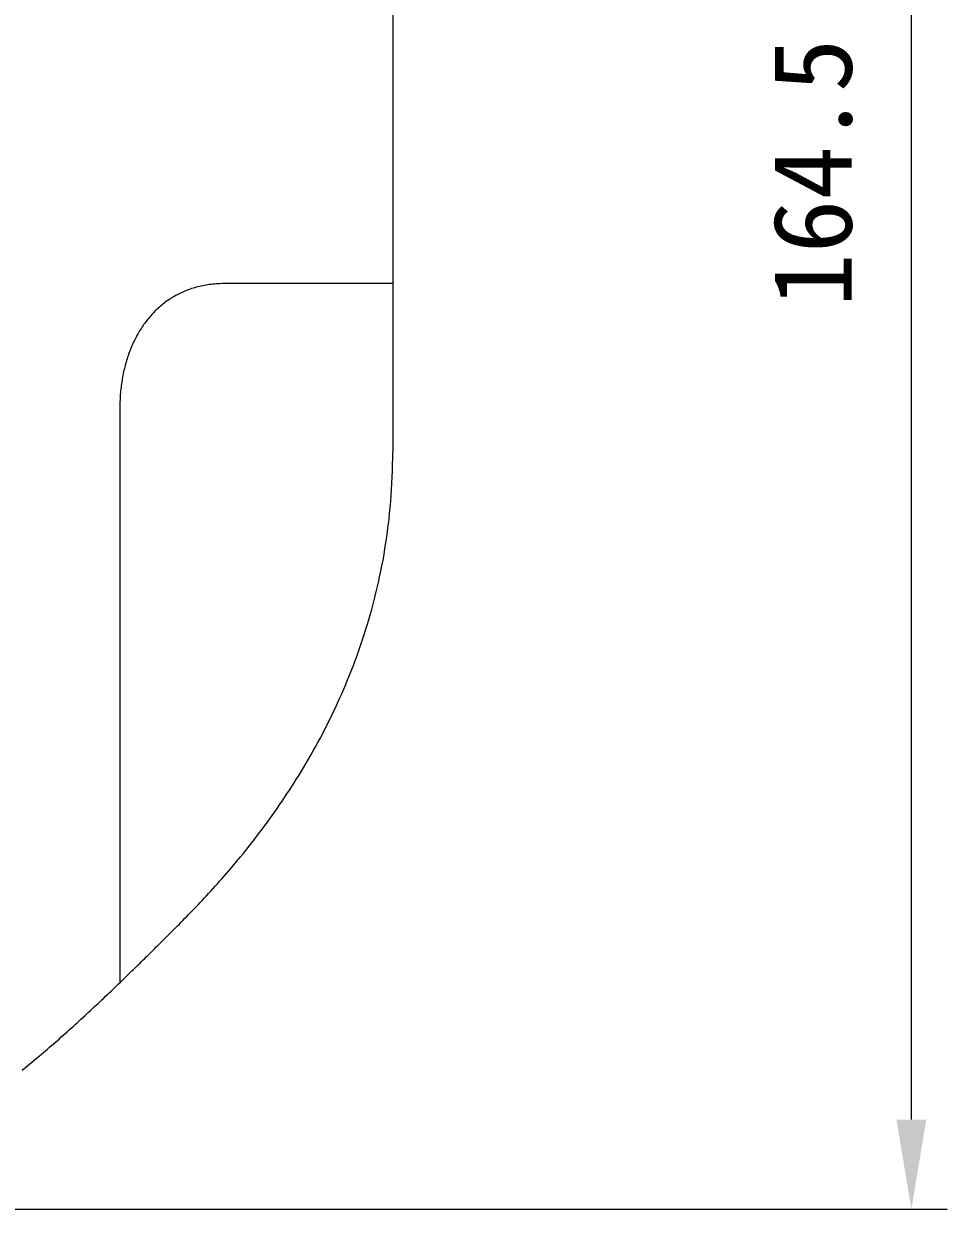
# Model space of a CAD drawing. Units: millimetres on the paper. Extents: x -142 to 142, y -95 to 95.
# Drawn here: x -2.38 to 23.34, y -66.29 to -33.27 of the extents above; entities that cross this region are included whole.
import ezdxf
from ezdxf.enums import TextEntityAlignment as Align

# ---------------------------------------------------------------- set-up
doc = ezdxf.new("R2010")
doc.units = ezdxf.units.MM
doc.layers.add('0-4_AM_5', color=3, linetype='Continuous', lineweight=18)
doc.layers.add('0-7__レイヤー_', color=7, linetype='Continuous', lineweight=18)
doc.styles.add('ＭＳ ゴシック', font='')
doc.styles.get('ＭＳ ゴシック').set_extended_font_data('MS Gothic')

msp = doc.modelspace()

# ---------------------------------------------------------------- linework, layer by layer
at = {"layer": '0-4_AM_5'}
for p, q in [((22.338, -63.787), (22.338, -9.418)), ((-15.162, -66.287), (23.338, -66.287))]:
    msp.add_line(p, q, dxfattribs=at)
at = {"layer": '0-4_AM_5', "color": 7}
msp.add_solid([(21.921, -63.787), (22.754, -63.787), (22.338, -66.287)], dxfattribs=at)
at = {"layer": '0-7__レイヤー_'}
for p, q in [((7.898, -32.682), (7.898, -45.198)), ((0.297, -43.999), (0.297, -59.979))]:
    msp.add_line(p, q, dxfattribs=at)
for points in [[(2.936, -40.523), (2.888, -40.527), (2.84, -40.532), (2.792, -40.538), (2.745, -40.545), (2.698, -40.553), (2.651, -40.561), (2.605, -40.57), (2.56, -40.579), (2.515, -40.589), (2.47, -40.6), (2.426, -40.612), (2.382, -40.624), (2.339, -40.637), (2.296, -40.651), (2.253, -40.665), (2.211, -40.68), (2.17, -40.696), (2.129, -40.712), (2.088, -40.729), (2.048, -40.746), (2.008, -40.765), (1.968, -40.783), (1.929, -40.803), (1.891, -40.823), (1.853, -40.843), (1.815, -40.865), (1.778, -40.886), (1.741, -40.909), (1.705, -40.932), (1.669, -40.955), (1.634, -40.979), (1.599, -41.004), (1.565, -41.029), (1.531, -41.055), (1.497, -41.081), (1.464, -41.108), (1.431, -41.136), (1.399, -41.164), (1.367, -41.192)], [(4.882, -40.511), (4.826, -40.511), (4.771, -40.511), (4.715, -40.511), (4.66, -40.511), (4.605, -40.511), (4.55, -40.511), (4.496, -40.511), (4.441, -40.511), (4.387, -40.511), (4.334, -40.511), (4.28, -40.511), (4.227, -40.511), (4.174, -40.511), (4.122, -40.511), (4.07, -40.511), (4.019, -40.511), (3.968, -40.511), (3.917, -40.511), (3.867, -40.511), (3.818, -40.511), (3.769, -40.511), (3.72, -40.511), (3.673, -40.511), (3.625, -40.511), (3.579, -40.511), (3.533, -40.511), (3.488, -40.511), (3.443, -40.511), (3.399, -40.511), (3.356, -40.511), (3.314, -40.511), (3.272, -40.511), (3.231, -40.511), (3.186, -40.511), (3.135, -40.512), (3.085, -40.514), (3.035, -40.516), (2.985, -40.519), (2.936, -40.523)], [(6.934, -40.511), (6.889, -40.511), (6.844, -40.511), (6.798, -40.511), (6.752, -40.511), (6.705, -40.511), (6.657, -40.511), (6.609, -40.511), (6.56, -40.511), (6.511, -40.511), (6.461, -40.511), (6.411, -40.511), (6.36, -40.511), (6.308, -40.511), (6.257, -40.511), (6.204, -40.511), (6.152, -40.511), (6.099, -40.511), (6.046, -40.511), (5.992, -40.511), (5.938, -40.511), (5.884, -40.511), (5.829, -40.511), (5.774, -40.511), (5.719, -40.511), (5.664, -40.511), (5.609, -40.511), (5.553, -40.511), (5.498, -40.511), (5.442, -40.511), (5.386, -40.511), (5.33, -40.511), (5.274, -40.511), (5.218, -40.511), (5.162, -40.511), (5.106, -40.511), (5.05, -40.511), (4.994, -40.511), (4.938, -40.511), (4.882, -40.511)], [(7.898, -40.511), (7.897, -40.511), (7.895, -40.511), (7.891, -40.511), (7.886, -40.511), (7.879, -40.511), (7.871, -40.511), (7.861, -40.511), (7.851, -40.511), (7.838, -40.511), (7.824, -40.511), (7.809, -40.511), (7.793, -40.511), (7.775, -40.511), (7.756, -40.511), (7.736, -40.511), (7.715, -40.511), (7.692, -40.511), (7.669, -40.511), (7.644, -40.511), (7.618, -40.511), (7.59, -40.511), (7.562, -40.511), (7.533, -40.511), (7.502, -40.511), (7.471, -40.511), (7.438, -40.511), (7.405, -40.511), (7.37, -40.511), (7.335, -40.511), (7.299, -40.511), (7.262, -40.511), (7.223, -40.511), (7.184, -40.511), (7.145, -40.511), (7.104, -40.511), (7.063, -40.511), (7.02, -40.511), (6.977, -40.511), (6.934, -40.511)], [(1.367, -41.192), (1.336, -41.221), (1.305, -41.251), (1.275, -41.281), (1.245, -41.311), (1.215, -41.342), (1.186, -41.374), (1.157, -41.406), (1.129, -41.438), (1.102, -41.471), (1.074, -41.505), (1.048, -41.538), (1.021, -41.573), (0.995, -41.608), (0.97, -41.643), (0.945, -41.679), (0.921, -41.715), (0.897, -41.751), (0.873, -41.788), (0.85, -41.825), (0.827, -41.863), (0.805, -41.901), (0.784, -41.94), (0.762, -41.979), (0.742, -42.018), (0.721, -42.058), (0.702, -42.098), (0.682, -42.139), (0.663, -42.18), (0.645, -42.221), (0.627, -42.262), (0.609, -42.304), (0.592, -42.347), (0.576, -42.389), (0.56, -42.432), (0.544, -42.476), (0.529, -42.519), (0.514, -42.563), (0.5, -42.607), (0.486, -42.652)], [(0.486, -42.652), (0.473, -42.697), (0.46, -42.742), (0.448, -42.787), (0.436, -42.833), (0.425, -42.879), (0.414, -42.925), (0.404, -42.971), (0.394, -43.018), (0.384, -43.065), (0.375, -43.112), (0.367, -43.16), (0.359, -43.208), (0.351, -43.256), (0.344, -43.304), (0.338, -43.352), (0.332, -43.401), (0.326, -43.45), (0.321, -43.499), (0.316, -43.548), (0.312, -43.597), (0.309, -43.647), (0.305, -43.697), (0.303, -43.747), (0.301, -43.797), (0.299, -43.847), (0.298, -43.897), (0.297, -43.948), (0.297, -43.999)], [(7.811, -46.913), (7.827, -46.746), (7.842, -46.579), (7.855, -46.41), (7.866, -46.24), (7.876, -46.069), (7.884, -45.897), (7.89, -45.724), (7.894, -45.549), (7.897, -45.374), (7.898, -45.198)], [(6.182, -52.571), (6.242, -52.446), (6.302, -52.321), (6.36, -52.195), (6.418, -52.067), (6.475, -51.938), (6.532, -51.808), (6.587, -51.677), (6.642, -51.545), (6.696, -51.412), (6.749, -51.278), (6.802, -51.143), (6.853, -51.006), (6.903, -50.869), (6.953, -50.73), (7.001, -50.591), (7.049, -50.45), (7.095, -50.308), (7.141, -50.165), (7.185, -50.021), (7.229, -49.876), (7.271, -49.73), (7.312, -49.582), (7.352, -49.434), (7.39, -49.285), (7.428, -49.134), (7.464, -48.982), (7.499, -48.83), (7.533, -48.676), (7.565, -48.521), (7.596, -48.365), (7.626, -48.208), (7.654, -48.05), (7.681, -47.891), (7.706, -47.73), (7.73, -47.569), (7.753, -47.407), (7.774, -47.243), (7.793, -47.079), (7.811, -46.913)], [(3.595, -56.55), (3.661, -56.469), (3.728, -56.387), (3.795, -56.304), (3.862, -56.22), (3.929, -56.135), (3.997, -56.049), (4.065, -55.961), (4.133, -55.873), (4.201, -55.783), (4.269, -55.692), (4.338, -55.6), (4.406, -55.507), (4.474, -55.413), (4.543, -55.318), (4.611, -55.221), (4.679, -55.124), (4.748, -55.025), (4.816, -54.925), (4.884, -54.824), (4.952, -54.722), (5.019, -54.619), (5.087, -54.515), (5.154, -54.409), (5.221, -54.303), (5.288, -54.195), (5.355, -54.086), (5.421, -53.976), (5.487, -53.865), (5.552, -53.753), (5.618, -53.64), (5.682, -53.525), (5.747, -53.41), (5.81, -53.293), (5.874, -53.176), (5.937, -53.057), (5.999, -52.937), (6.061, -52.816), (6.122, -52.694), (6.182, -52.571)], [(1.497, -58.8), (1.533, -58.764), (1.57, -58.727), (1.608, -58.689), (1.648, -58.65), (1.688, -58.609), (1.73, -58.568), (1.773, -58.525), (1.817, -58.481), (1.862, -58.436), (1.908, -58.39), (1.955, -58.343), (2.003, -58.294), (2.052, -58.245), (2.102, -58.194), (2.153, -58.142), (2.205, -58.089), (2.258, -58.035), (2.312, -57.979), (2.366, -57.923), (2.422, -57.865), (2.478, -57.806), (2.535, -57.746), (2.592, -57.685), (2.651, -57.622), (2.71, -57.559), (2.769, -57.494), (2.83, -57.428), (2.891, -57.361), (2.952, -57.293), (3.014, -57.224), (3.077, -57.154), (3.14, -57.082), (3.204, -57.01), (3.268, -56.936), (3.332, -56.861), (3.397, -56.785), (3.463, -56.708), (3.528, -56.629), (3.595, -56.55)], [(1.116, -59.179), (1.157, -59.139), (1.197, -59.099), (1.237, -59.059), (1.276, -59.021), (1.314, -58.982), (1.352, -58.945), (1.389, -58.908), (1.426, -58.871), (1.462, -58.835), (1.497, -58.8)], [(-0.786, -60.997), (-0.732, -60.947), (-0.678, -60.898), (-0.624, -60.849), (-0.571, -60.799), (-0.518, -60.75), (-0.464, -60.7), (-0.412, -60.651), (-0.359, -60.602), (-0.306, -60.553), (-0.254, -60.503), (-0.202, -60.455), (-0.15, -60.406), (-0.099, -60.357), (-0.048, -60.308), (0.003, -60.26), (0.054, -60.212), (0.104, -60.164), (0.154, -60.116), (0.204, -60.068), (0.254, -60.021), (0.303, -59.973), (0.351, -59.927), (0.4, -59.88), (0.448, -59.833), (0.495, -59.787), (0.543, -59.741), (0.589, -59.696), (0.636, -59.651), (0.682, -59.606), (0.727, -59.561), (0.772, -59.517), (0.817, -59.474), (0.861, -59.43), (0.905, -59.387), (0.948, -59.345), (0.991, -59.302), (1.033, -59.261), (1.075, -59.22), (1.116, -59.179)], [(-2.423, -62.413), (-2.369, -62.37), (-2.315, -62.326), (-2.261, -62.282), (-2.207, -62.238), (-2.153, -62.193), (-2.099, -62.148), (-2.044, -62.102), (-1.99, -62.057), (-1.935, -62.011), (-1.88, -61.964), (-1.826, -61.918), (-1.771, -61.871), (-1.716, -61.824), (-1.661, -61.777), (-1.606, -61.729), (-1.551, -61.681), (-1.496, -61.633), (-1.441, -61.585), (-1.386, -61.537), (-1.331, -61.488), (-1.276, -61.44), (-1.221, -61.391), (-1.167, -61.342), (-1.112, -61.293), (-1.057, -61.244), (-1.003, -61.194), (-0.948, -61.145), (-0.894, -61.096), (-0.84, -61.046), (-0.786, -60.997)]]:
    msp.add_lwpolyline(points, dxfattribs=at)

# ---------------------------------------------------------------- texts
at = {"layer": '0-4_AM_5', "color": 7, "style": 'ＭＳ ゴシック'}
msp.add_text('164.5', height=2.199, rotation=90, dxfattribs=at).set_placement((21.338, -41.165), align=Align.BOTTOM_LEFT)

doc.saveas('drawing.dxf')
